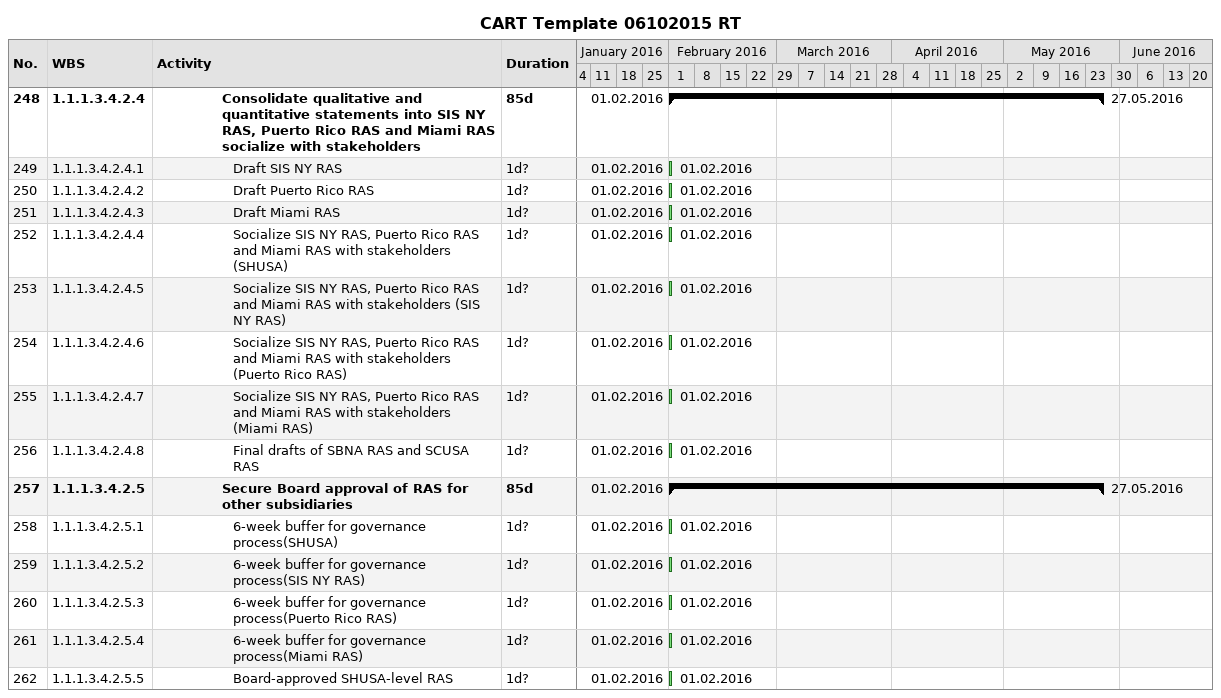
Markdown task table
CART Template 06102015 RT

| ID | WBS | Task | Duration | Start | Finish |
|---|---|---|---|---|---|
| 248 | 1.1.1.3.4.2.4 | **Consolidate qualitative and quantitative statements into SIS NY RAS, Puerto Rico RAS and Miami RAS socialize with stakeholders** | 85d | 2016-02-01 | 2016-05-27 |
| 249 | 1.1.1.3.4.2.4.1 | Draft SIS NY RAS | 1d? | 2016-02-01 | 2016-02-01 |
| 250 | 1.1.1.3.4.2.4.2 | Draft Puerto Rico RAS | 1d? | 2016-02-01 | 2016-02-01 |
| 251 | 1.1.1.3.4.2.4.3 | Draft Miami RAS | 1d? | 2016-02-01 | 2016-02-01 |
| 252 | 1.1.1.3.4.2.4.4 | Socialize SIS NY RAS, Puerto Rico RAS and Miami RAS with stakeholders (SHUSA) | 1d? | 2016-02-01 | 2016-02-01 |
| 253 | 1.1.1.3.4.2.4.5 | Socialize SIS NY RAS, Puerto Rico RAS and Miami RAS with stakeholders (SIS NY RAS) | 1d? | 2016-02-01 | 2016-02-01 |
| 254 | 1.1.1.3.4.2.4.6 | Socialize SIS NY RAS, Puerto Rico RAS and Miami RAS with stakeholders (Puerto Rico RAS) | 1d? | 2016-02-01 | 2016-02-01 |
| 255 | 1.1.1.3.4.2.4.7 | Socialize SIS NY RAS, Puerto Rico RAS and Miami RAS with stakeholders (Miami RAS) | 1d? | 2016-02-01 | 2016-02-01 |
| 256 | 1.1.1.3.4.2.4.8 | Final drafts of SBNA RAS and SCUSA RAS | 1d? | 2016-02-01 | 2016-02-01 |
| 257 | 1.1.1.3.4.2.5 | **Secure Board approval of RAS for other subsidiaries** | 85d | 2016-02-01 | 2016-05-27 |
| 258 | 1.1.1.3.4.2.5.1 | 6-week buffer for governance process(SHUSA) | 1d? | 2016-02-01 | 2016-02-01 |
| 259 | 1.1.1.3.4.2.5.2 | 6-week buffer for governance process(SIS NY RAS) | 1d? | 2016-02-01 | 2016-02-01 |
| 260 | 1.1.1.3.4.2.5.3 | 6-week buffer for governance process(Puerto Rico RAS) | 1d? | 2016-02-01 | 2016-02-01 |
| 261 | 1.1.1.3.4.2.5.4 | 6-week buffer for governance process(Miami RAS) | 1d? | 2016-02-01 | 2016-02-01 |
| 262 | 1.1.1.3.4.2.5.5 | Board-approved SHUSA-level RAS | 1d? | 2016-02-01 | 2016-02-01 |
